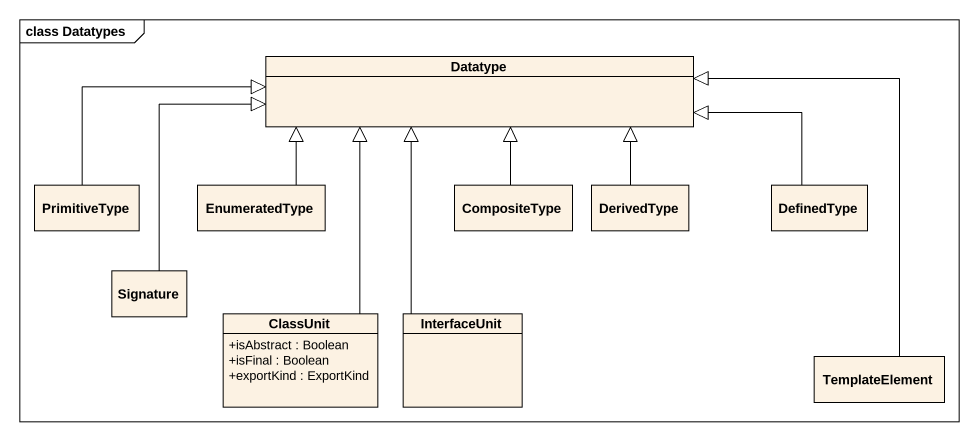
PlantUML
@startuml
mainframe class Datatypes
hide circle
hide empty members
skinparam classAttributeIconSize 0
class Datatype
class PrimitiveType
class EnumeratedType
class CompositeType
class DerivedType
class DefinedType
class Signature
class ClassUnit {
  +isAbstract : Boolean
  +isFinal : Boolean
  +exportKind : ExportKind
}
class InterfaceUnit
class TemplateElement
PrimitiveType -right-|> Datatype
EnumeratedType -right-|> Datatype
CompositeType -up-|> Datatype
DerivedType -up-|> Datatype
DefinedType -left-|> Datatype
Signature -up-|> Datatype
ClassUnit -up-|> Datatype
InterfaceUnit -up-|> Datatype
TemplateElement -up-|> Datatype
@enduml
